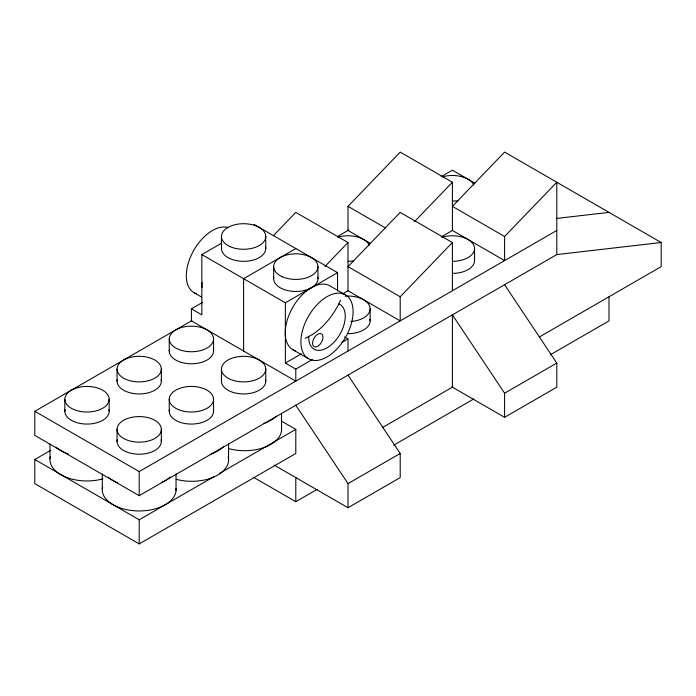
<?xml version="1.0" encoding="UTF-8"?>
<svg xmlns="http://www.w3.org/2000/svg" width="696" height="696" viewBox="0 0 696 696"><rect width="100%" height="100%" fill="white"/><g stroke="black" fill="none" stroke-linecap="round" stroke-linejoin="round"><path stroke-width="1.04" d="M308.754 336.62L308.728 336.881A25.839 14.92 -60 0 0 333.601 342.667A25.839 14.92 -60 0 0 340.205 304.613L338.761 304.013M340.614 300.159L338.552 304.448A52 30.024 -60 0 1 311.912 334.828L305.152 338.317M273.432 235.631L295.8 212.384L348 242.521L348 290.737L400.2 320.873L400.2 296.766L452.4 242.521L400.2 212.384L348 266.629L400.2 296.766M370.368 243.382L348 230.463L348 206.355L400.2 152.102L452.4 182.248L452.4 230.463L504.6 260.6L504.6 236.492L556.8 182.248L556.8 254.571L139.2 495.674L34.8 435.4L34.8 411.293L191.87 320.604M324.884 266.542L348 242.521M414.372 221.763L452.4 182.248M312.582 359.406L295.8 369.098L295.8 381.147L191.4 320.873L191.4 308.824L201.84 314.844L201.84 254.571L221.415 243.269M191.4 308.824L202.588 302.36M295.8 248.542L243.6 278.687L243.6 351.01M337.656 236.44L348.94 229.924M441.116 176.706L452.4 170.189L474.977 183.222M201.84 254.571L285.36 302.795L337.56 272.658L337.56 290.954M281.689 421.228L295.8 429.371L295.8 453.479L139.2 543.898L34.8 483.616L34.8 459.508L50.738 450.303M342.406 293.964L348 290.737M441.212 236.918L452.4 230.463M285.36 302.795L285.36 363.068L301.325 353.846M341.475 342.728L348 338.961L348 351.01M34.8 411.293L139.2 471.566L556.8 230.463M34.8 459.508L139.2 519.782L214.22 476.473M219.84 473.228L295.8 429.371M382.33 427.631L452.87 386.906M539.296 337.012L661.2 266.629L661.2 242.521L504.6 152.102L452.4 206.355L504.6 236.492M253.475 477.265L295.8 501.703L317.237 489.323M393.675 445.196L473.837 398.912M550.275 354.786L609 320.882L609 296.766M400.2 453.479L400.2 477.595L348 507.732L348 483.616L400.2 453.479L348 375.127M556.8 363.068L556.8 387.176L504.6 417.313L504.6 393.205L556.8 363.068L504.6 284.707M556.261 218.474L609 212.384M556.8 254.571L661.2 242.521M348 206.355L385.288 227.879M254.04 224.434L337.56 272.658M345.86 295.095A36.914 21.315 -60 0 0 301.942 332.819A36.914 21.315 -60 0 0 333.175 352.524A36.914 21.315 -60 0 0 345.86 295.095L330.2 286.056A36.914 21.315 -60 0 0 291.963 308.763A36.914 21.315 -60 0 0 295.313 350.819M451.93 386.906L504.6 417.313M344.52 336.951L348 338.961M194.375 292.877L201.744 297.131M292.459 349.488L308.119 358.527M285.36 363.068L295.8 369.098M274.172 465.102L348 507.732M504.6 393.205L452.4 314.853L452.4 387.176M295.8 405.263L348 483.616M474.55 248.55L474.55 260.6M452.4 242.521L452.4 290.737M370.15 308.824L370.15 320.873M317.95 266.629L317.95 278.687M295.8 477.595L295.8 501.703M281.541 413.502L281.541 430.276A36.914 21.306 0 0 1 229.141 448.729M273.65 266.629L273.65 278.687M265.75 236.492L265.75 248.542M265.75 369.098A22.15 12.789 0 0 1 232.525 380.173A22.15 12.789 0 0 1 232.525 358.022A22.15 12.789 0 0 1 265.75 369.098L265.75 381.147M228.558 444.091L228.558 460.865M221.45 236.492L221.45 248.542M221.45 369.098L221.45 381.147M213.55 338.961A22.15 12.789 0 0 1 180.325 350.036A22.15 12.789 0 0 1 180.325 327.886A22.15 12.789 0 0 1 213.55 338.961L213.55 351.01M213.55 399.234A22.15 12.789 0 0 1 180.325 410.309A22.15 12.789 0 0 1 180.325 388.159A22.15 12.789 0 0 1 213.55 399.234L213.55 411.293M176.036 473.758L176.036 490.523M169.25 338.961L169.25 351.01M169.25 399.234L169.25 411.293M161.35 369.098A22.15 12.789 0 0 1 128.125 380.173A22.15 12.789 0 0 1 128.125 358.022A22.15 12.789 0 0 1 161.35 369.098L161.35 381.147M161.35 429.371A22.15 12.789 0 0 1 128.125 440.446A22.15 12.789 0 0 1 128.125 418.296A22.15 12.789 0 0 1 161.35 429.371L161.35 441.429M139.2 471.566L139.2 495.674M139.2 519.782L139.2 543.898M117.05 369.098L117.05 381.147M117.05 429.371L117.05 441.429M109.15 399.234A22.15 12.789 0 0 1 75.925 410.309A22.15 12.789 0 0 1 75.925 388.159A22.15 12.789 0 0 1 109.15 399.234L109.15 411.293M102.277 474.089L102.277 488.766M64.85 399.234L64.85 411.293M49.99 444.091L49.99 458.768M317.759 277.017A22.15 12.789 0 0 1 295.8 291.467A22.15 12.789 0 0 1 273.841 277.017M202.066 287.378A36.914 21.315 -60 0 1 202.04 282.472M196.316 293.695A36.914 21.315 -60 0 1 191.861 253.953A36.914 21.315 -60 0 1 228.505 227.653M265.559 246.88A22.15 12.789 0 0 1 243.6 261.331A22.15 12.789 0 0 1 221.641 246.88M228.14 456.689A36.914 21.306 0 0 1 213.889 477.004A36.914 21.306 0 0 1 176.158 479.318M223.486 446.684A36.914 21.306 0 0 1 210.897 454.07M276.469 416.095A36.914 21.306 0 0 1 263.88 423.481M176.01 488.435A36.914 21.306 0 0 1 137.634 510.942A36.914 21.306 0 0 1 102.599 486.687M170.329 476.943A36.914 21.306 0 0 1 168.971 478.1M168.249 478.657A36.914 21.306 0 0 1 161.376 482.554M117.398 482.754A36.914 21.306 0 0 1 108.289 477.221M102.912 478.839A36.914 21.306 0 0 1 65.119 476.864A36.914 21.306 0 0 1 50.321 456.689M68.147 453.905A36.914 21.306 0 0 1 56.011 447.223M265.559 379.485A22.15 12.789 0 0 1 243.6 393.936A22.15 12.789 0 0 1 221.641 379.485M345.112 296.148A22.15 12.789 0 0 1 369.959 307.154A22.15 12.789 0 0 1 350.888 321.5M161.159 379.485A22.15 12.789 0 0 1 139.2 393.936A22.15 12.789 0 0 1 117.241 379.485M213.359 349.349A22.15 12.789 0 0 1 191.4 363.799A22.15 12.789 0 0 1 169.441 349.349M458.133 200.622A22.15 12.789 0 0 1 452.4 201.057M442.178 176.932A22.15 12.789 0 0 1 473.793 184.962M442.178 237.205A22.15 12.789 0 0 1 473.915 245.505A22.15 12.789 0 0 1 452.4 261.331M353.733 260.896A22.15 12.789 0 0 1 348 261.331M337.777 237.205A22.15 12.789 0 0 1 369.393 245.236M474.359 258.929A22.15 12.789 0 0 1 452.4 273.389M108.959 409.622A22.15 12.789 0 0 1 87 424.073A22.15 12.789 0 0 1 65.041 409.622M213.359 409.622A22.15 12.789 0 0 1 191.4 424.073A22.15 12.789 0 0 1 169.441 409.622M161.159 439.759A22.15 12.789 0 0 1 139.2 454.21A22.15 12.789 0 0 1 117.241 439.759M369.959 319.203A22.15 12.789 0 0 1 348 333.662M282.315 276.773A22.15 12.789 0 0 0 317.759 268.299A22.15 12.789 0 0 0 287.326 254.814A22.15 12.789 0 0 0 282.315 276.773M318.437 345.825A7.386 4.263 -60 0 0 321.935 334.176A7.386 4.263 -60 0 0 312.965 340.675A7.386 4.263 -60 0 0 318.437 345.825M230.115 246.636A22.15 12.789 0 0 0 265.559 238.162A22.15 12.789 0 0 0 235.126 224.678A22.15 12.789 0 0 0 230.115 246.636"/></g></svg>
